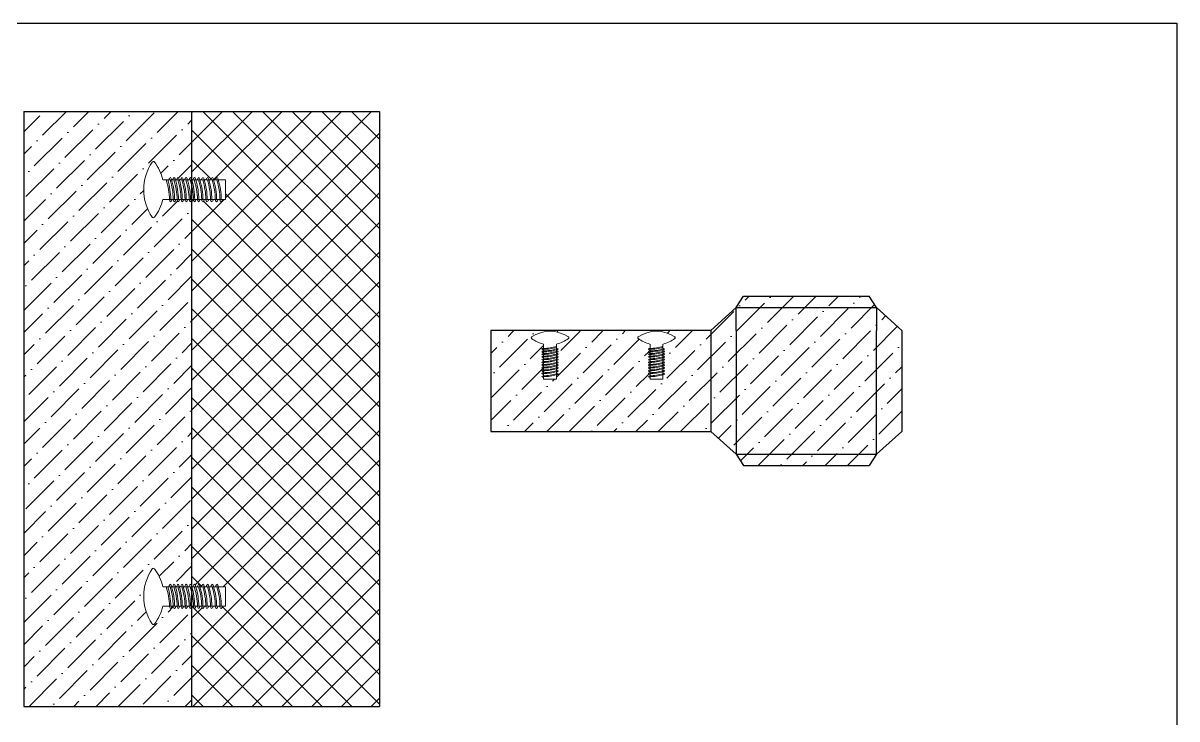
# Model space of a CAD drawing. Header units: centimetres. Extents: x -239 to 1959, y -161 to 626.
# Drawn here: x 128.45 to 155.87, y 609.45 to 625.99 of the extents above; entities that cross this region are included whole.
import ezdxf

# ---------------------------------------------------------------- set-up
doc = ezdxf.new("R2010")
doc.units = ezdxf.units.CM
doc.header["$MEASUREMENT"] = 0
for name, color, linetype, lineweight in [('dettagli', 4, 'Continuous', 13), ('linee prospetti', 1, 'Continuous', 18), ('linee sezioni', 3, 'Continuous', 25), ('trame', 6, 'Continuous', 9)]:
    doc.layers.add(name, color=color, linetype=linetype, lineweight=lineweight)

msp = doc.modelspace()

# ---------------------------------------------------------------- hatches: boundary and pattern name
at = {"layer": 'trame'}
h = msp.add_hatch(dxfattribs=at)
h.set_pattern_fill('ANSI36', color=256, scale=3)
h.set_pattern_definition([(45, (367.3608357312572, 643.8071863120203), (0.1988737822087165, 0.729203868098627), [0.9375, -0.1875, 0, -0.1875])])
edge = h.paths.add_edge_path()
edge.add_line((128.4613155906846, 609.7423250532447), (132.4613155906854, 609.7423250532447))
edge.add_line((132.4613155906854, 609.7423250532447), (132.4613155906854, 612.0613431968043))
edge.add_arc((132.4575788048377, 612.1249809856421), 0.06374740572476462, 176.5275811852291, 273.3605267513032, ccw=False)
edge.add_line((132.3939484348575, 612.1288420415631), (132.3589376788762, 612.1288420415631))
edge.add_arc((132.2610334275653, 612.1477386728988), 0.09971120850029216, 309.7871179262401, 349.0755994478904, ccw=False)
edge.add_arc((132.358937678876, 612.124980985642), 0.06374740572449665, 176.5275811851078, 237.6661914481375, ccw=False)
edge.add_line((132.2953073088962, 612.1288420415631), (132.2652130594557, 612.1288420415631))
edge.add_arc((132.1673088081455, 612.1477386728985), 0.09971120849957932, 309.7871179260518, 349.0755994479444, ccw=False)
edge.add_arc((132.2652130594558, 612.1249809856422), 0.06374740572486358, 176.5275811853311, 237.66619144799859, ccw=False)
edge.add_line((132.2015826894756, 612.1288420415631), (132.1714884400354, 612.1288420415631))
edge.add_arc((132.0735841887259, 612.1477386728981), 0.09971120849883733, 309.78711792583834, 349.0755994481282, ccw=False)
edge.add_arc((132.1714884400353, 612.124980985642), 0.06374740572466871, 176.5275811851193, 237.6661914480842, ccw=False)
edge.add_line((132.1078580700552, 612.1288420415631), (132.0798465798949, 612.1288420415631))
edge.add_arc((131.981942328585, 612.1477386728984), 0.09971120849920893, 309.78711792580077, 349.0755994479698, ccw=False)
edge.add_arc((132.0798465798946, 612.124980985642), 0.06374740572466871, 176.5275811851193, 237.6661914480842, ccw=False)
edge.add_line((132.0162162099145, 612.1288420415631), (131.9892462349434, 612.1288420415631))
edge.add_arc((131.8913419836337, 612.1477386728985), 0.09971120849906305, 309.7871179257255, 349.07559944788716, ccw=False)
edge.add_arc((131.9892462349429, 612.124980985642), 0.06374740572449665, 176.5275811851078, 237.6661914481375, ccw=False)
edge.add_line((131.925615864963, 612.1288420415631), (131.7704716197351, 612.1288420415631))
edge.add_arc((130.7363375155959, 612.3592420415627), 1.059489266271018, 321.8270571630458, 347.43991783186215, ccw=False)
edge.add_arc((131.5415177571422, 611.7236671852164), 0.03374964840696485, 211.5128885500328, 325.2670444788194, ccw=False)
edge.add_arc((132.4873187891661, 612.3592420415629), 1.173236424106277, 146.1677186788282, 213.832281321319, ccw=False)
edge.add_arc((131.5415177571422, 612.9948168979098), 0.03374964840686358, 34.73295551659248, 148.4871114557585, ccw=False)
edge.add_arc((130.7363375155957, 612.3592420415631), 1.059489266271357, 12.560082168158885, 38.17294283682281, ccw=False)
edge.add_line((131.7704716197351, 612.5896420415631), (131.9101292420397, 612.5896420415631))
edge.add_arc((132.0080334933496, 612.5707454102279), 0.09971120849917343, 129.7871179258802, 169.0755994480324, ccw=False)
edge.add_arc((131.9101292420396, 612.5935030974842), 0.0637474057249092, -3.472418814869002, 57.666191447933784, ccw=False)
edge.add_line((131.9737596120199, 612.5896420415631), (132.0017711021803, 612.5896420415631))
edge.add_arc((132.0996753534901, 612.570745410228), 0.09971120849904026, 129.7871179258781, 169.0755994480842, ccw=False)
edge.add_arc((132.00177110218, 612.5935030974841), 0.06374740572511166, -3.4724188147523023, 57.66619144783738, ccw=False)
edge.add_line((132.0654014721605, 612.5896420415631), (132.0954957216006, 612.5896420415631))
edge.add_arc((132.1933999729104, 612.570745410228), 0.09971120849904026, 129.7871179258781, 169.0755994480842, ccw=False)
edge.add_arc((132.0954957216009, 612.5935030974842), 0.06374740572474957, -3.4724188148767894, 57.666191448160475, ccw=False)
edge.add_line((132.159126091581, 612.5896420415631), (132.189220341021, 612.5896420415631))
edge.add_arc((132.2871245923308, 612.570745410228), 0.09971120849904026, 129.7871179258781, 169.0755994480842, ccw=False)
edge.add_arc((132.1892203410208, 612.5935030974841), 0.06374740572511166, -3.4724188147523023, 57.66619144783738, ccw=False)
edge.add_line((132.2528507110013, 612.5896420415631), (132.2878614669825, 612.5896420415631))
edge.add_arc((132.3857657182923, 612.5707454102279), 0.09971120849917343, 129.7871179258802, 169.0755994480324, ccw=False)
edge.add_arc((132.2878614669823, 612.5935030974842), 0.0637474057249092, -3.472418814869002, 57.666191447933784, ccw=False)
edge.add_line((132.3514918369627, 612.5896420415631), (132.389917168705, 612.5896420415631))
edge.add_arc((132.4878214200151, 612.570745410228), 0.0997112084993612, 105.41603820231381, 169.0755994481198, ccw=False)
edge.add_line((132.4613155906854, 612.6668691123621), (132.4613155906854, 621.7332922336279))
edge.add_arc((132.4575788048376, 621.7969300224659), 0.06374740572488226, 176.5275811854346, 273.36052675136096, ccw=False)
edge.add_line((132.3939484348573, 621.8007910783866), (132.3589376788761, 621.8007910783866))
edge.add_arc((132.2610334275671, 621.8196877097214), 0.09971120849826401, 309.78711792586125, 349.0755994481977, ccw=False)
edge.add_arc((132.3589376788767, 621.7969300224659), 0.063747405725008, 176.5275811854455, 237.6661914477936, ccw=False)
edge.add_line((132.2953073088962, 621.8007910783866), (132.2652130594557, 621.8007910783866))
edge.add_arc((132.1673088081457, 621.8196877097218), 0.09971120849929901, 309.78711792605384, 349.0755994480464, ccw=False)
edge.add_arc((132.265213059456, 621.796930022466), 0.06374740572505086, 176.5275811855497, 237.6661914479237, ccw=False)
edge.add_line((132.2015826894755, 621.8007910783866), (132.1714884400354, 621.8007910783866))
edge.add_arc((132.0735841887259, 621.8196877097217), 0.09971120849877516, 309.78711792580697, 349.07559944805473, ccw=False)
edge.add_arc((132.1714884400354, 621.7969300224656), 0.06374740572474473, 176.5275811852275, 237.6661914479763, ccw=False)
edge.add_line((132.1078580700552, 621.8007910783866), (132.0798465798948, 621.8007910783866))
edge.add_arc((131.9819423285853, 621.8196877097217), 0.09971120849877516, 309.78711792580697, 349.07559944805473, ccw=False)
edge.add_arc((132.0798465798948, 621.7969300224656), 0.06374740572474473, 176.5275811852275, 237.6661914479763, ccw=False)
edge.add_line((132.0162162099146, 621.8007910783866), (131.9892462349432, 621.8007910783866))
edge.add_arc((131.8913419836341, 621.8196877097217), 0.09971120849845423, 309.7871179257108, 349.07559944801926, ccw=False)
edge.add_arc((131.9892462349436, 621.7969300224659), 0.063747405725008, 176.5275811854455, 237.6661914477936, ccw=False)
edge.add_line((131.9256158649631, 621.8007910783866), (131.7704716197351, 621.8007910783866))
edge.add_arc((130.7363375155937, 622.0311910783871), 1.059489266273365, 321.82705716308175, 347.43991783184003, ccw=False)
edge.add_arc((131.5415177571423, 621.3956162220402), 0.03374964840698291, 211.5128885488697, 325.26704447860584, ccw=False)
edge.add_arc((132.4873187891658, 622.0311910783867), 1.173236424105996, 146.1677186787911, 213.8322813212948, ccw=False)
edge.add_arc((131.5415177571423, 622.6667659347333), 0.03374964840707359, 34.732955516599986, 148.4871114543923, ccw=False)
edge.add_arc((130.7363375155942, 622.0311910783865), 1.059489266272815, 12.560082168153883, 38.17294283677637, ccw=False)
edge.add_line((131.770471619735, 622.2615910783868), (131.9101292420397, 622.2615910783868))
edge.add_arc((132.008033493349, 622.242694447052), 0.09971120849848726, 129.7871179258341, 169.0755994482224, ccw=False)
edge.add_arc((131.9101292420393, 622.2654521343077), 0.06374740572510405, -3.4724188146527126, 57.66619144784818, ccw=False)
edge.add_line((131.9737596120198, 622.2615910783868), (132.0017711021803, 622.2615910783868))
edge.add_arc((132.0996753534907, 622.2426944470515), 0.09971120849975311, 129.7871179260978, 169.0755994480302, ccw=False)
edge.add_arc((132.0017711021803, 622.2654521343078), 0.06374740572492925, -3.472418814764808, 57.66619144809641, ccw=False)
edge.add_line((132.0654014721606, 622.2615910783868), (132.0954957216006, 622.2615910783868))
edge.add_arc((132.1933999729105, 622.2426944470516), 0.09971120849917343, 129.7871179258802, 169.0755994480324, ccw=False)
edge.add_arc((132.0954957216007, 622.2654521343078), 0.06374740572488363, -3.4724188147678205, 57.666191448161214, ccw=False)
edge.add_line((132.1591260915811, 622.2615910783868), (132.189220341021, 622.2615910783868))
edge.add_arc((132.2871245923315, 622.2426944470515), 0.09971120849975311, 129.7871179260978, 169.0755994480302, ccw=False)
edge.add_arc((132.189220341021, 622.2654521343078), 0.06374740572492925, -3.472418814764808, 57.66619144809641, ccw=False)
edge.add_line((132.2528507110013, 622.2615910783868), (132.2878614669825, 622.2615910783868))
edge.add_arc((132.3857657182929, 622.2426944470515), 0.09971120849975311, 129.7871179260978, 169.0755994480302, ccw=False)
edge.add_arc((132.2878614669823, 622.2654521343078), 0.06374740572497485, -3.472418814764808, 57.66619144803161, ccw=False)
edge.add_line((132.3514918369627, 622.2615910783867), (132.389917168705, 622.2615910783868))
edge.add_arc((132.4878214200151, 622.2426944470517), 0.0997112084993612, 105.41603820231381, 169.0755994481198, ccw=False)
edge.add_line((132.4613155906854, 622.3388181491857), (132.4613155906854, 623.8894857956059))
edge.add_line((132.4613155906854, 623.8894857956059), (128.4613155906851, 623.8894857956059))
edge.add_line((128.4613155906851, 623.8894857956059), (128.4613155906847, 609.7423250532447))
h = msp.add_hatch(dxfattribs=at)
h.set_pattern_fill('ANSI37', color=256, scale=4)
h.set_pattern_definition([(45, (367.3608357312572, 643.8071863120203), (-0.3535533905932737, 0.3535533905932738), []), (135, (367.3608357312572, 643.8071863120203), (-0.3535533905932738, -0.3535533905932737), [])])
edge = h.paths.add_edge_path()
edge.add_line((132.4613155906854, 609.7423250532447), (136.9157760104407, 609.7423250532447))
edge.add_line((136.9157760104407, 609.7423250532447), (136.9157760104407, 623.8894857956059))
edge.add_line((136.9157760104407, 623.8894857956059), (132.4613155906854, 623.8894857956059))
edge.add_line((132.4613155906854, 623.8894857956059), (132.4613155906854, 622.2615910783868))
edge.add_line((132.4613155906854, 622.2615910783868), (132.4857245474051, 622.2615910783868))
edge.add_arc((132.5836287987154, 622.2426944470516), 0.0997112084996339, 129.7871179261019, 169.0755994480835, ccw=False)
edge.add_arc((132.4857245474051, 622.2654521343078), 0.06374740572488363, -3.472418814764808, 57.666191448161214, ccw=False)
edge.add_line((132.5493549173854, 622.2615910783868), (132.5856974898478, 622.2615910783868))
edge.add_arc((132.6836017411582, 622.2426944470516), 0.0997112084996339, 129.7871179261019, 169.0755994480835, ccw=False)
edge.add_arc((132.585697489848, 622.2654521343078), 0.06374740572481523, -3.472418814772425, 57.66619144825819, ccw=False)
edge.add_line((132.6493278598282, 622.2615910783868), (132.6856704322906, 622.2615910783868))
edge.add_arc((132.783574683601, 622.2426944470515), 0.09971120849975311, 129.7871179260978, 169.0755994480302, ccw=False)
edge.add_arc((132.6856704322906, 622.2654521343078), 0.06374740572492925, -3.472418814764808, 57.66619144809641, ccw=False)
edge.add_line((132.7493008022709, 622.2615910783868), (132.7964701444882, 622.2615910783868))
edge.add_arc((132.8943743957986, 622.2426944470515), 0.09971120849975311, 129.7871179260978, 169.0755994480302, ccw=False)
edge.add_arc((132.7964701444882, 622.2654521343078), 0.06374740572492925, -3.472418814764808, 57.66619144809641, ccw=False)
edge.add_line((132.8601005144685, 622.2615910783868), (132.9088022491848, 622.2615910783868))
edge.add_arc((133.0067065004943, 622.2426944470519), 0.09971120849878788, 129.7871179258195, 169.0755994481893, ccw=False)
edge.add_arc((132.9088022491849, 622.2654521343077), 0.0637474057249721, -3.4724188146603865, 57.666191448226584, ccw=False)
edge.add_line((132.9724326191653, 622.2615910783868), (133.0196019613823, 622.2615910783868))
edge.add_arc((133.1175062126927, 622.2426944470516), 0.0997112084996339, 129.7871179261019, 169.0755994480835, ccw=False)
edge.add_arc((133.0196019613824, 622.2654521343078), 0.06374740572488363, -3.472418814764808, 57.666191448161214, ccw=False)
edge.add_line((133.0832323313627, 622.2615910783868), (133.261260605335, 622.2615910783868))
edge.add_line((133.261260605335, 622.2615910783868), (133.261260605335, 621.8007910783866))
edge.add_line((133.261260605335, 621.8007910783866), (133.1893192992375, 621.8007910783866))
edge.add_arc((133.091415047928, 621.8196877097217), 0.09971120849877516, 309.78711792580697, 349.07559944805473, ccw=False)
edge.add_arc((133.1893192992374, 621.7969300224656), 0.06374740572474473, 176.5275811852275, 237.6661914479763, ccw=False)
edge.add_line((133.1256889292573, 621.8007910783866), (133.0785195870398, 621.8007910783866))
edge.add_arc((132.9806153357299, 621.8196877097218), 0.09971120849929901, 309.78711792605384, 349.0755994480464, ccw=False)
edge.add_arc((133.0785195870401, 621.7969300224657), 0.06374740572482833, 176.5275811853334, 237.6661914478576, ccw=False)
edge.add_line((133.0148892170598, 621.8007910783866), (132.9661874823433, 621.8007910783866))
edge.add_arc((132.8682832310338, 621.8196877097217), 0.09971120849877516, 309.78711792580697, 349.07559944805473, ccw=False)
edge.add_arc((132.9661874823433, 621.7969300224656), 0.06374740572474473, 176.5275811852275, 237.6661914479763, ccw=False)
edge.add_line((132.9025571123631, 621.8007910783866), (132.8553877701457, 621.8007910783866))
edge.add_arc((132.7574835188357, 621.8196877097218), 0.09971120849929901, 309.78711792605384, 349.0755994480464, ccw=False)
edge.add_arc((132.855387770146, 621.7969300224657), 0.06374740572482833, 176.5275811853334, 237.6661914478576, ccw=False)
edge.add_line((132.7917574001657, 621.8007910783866), (132.7554148277029, 621.8007910783866))
edge.add_arc((132.6575105763929, 621.8196877097218), 0.09971120849929901, 309.78711792605384, 349.0755994480464, ccw=False)
edge.add_arc((132.7554148277031, 621.7969300224657), 0.06374740572482833, 176.5275811853334, 237.6661914478576, ccw=False)
edge.add_line((132.6917844577229, 621.8007910783866), (132.6554418852602, 621.8007910783866))
edge.add_arc((132.5575376339507, 621.8196877097217), 0.09971120849877516, 309.78711792580697, 349.07559944805473, ccw=False)
edge.add_arc((132.6554418852601, 621.7969300224656), 0.06374740572474473, 176.5275811852275, 237.6661914479763, ccw=False)
edge.add_line((132.59181151528, 621.8007910783866), (132.5596345065601, 621.8007910783866))
edge.add_arc((132.4617302552506, 621.8196877097217), 0.09971120849877516, 309.78711792580697, 349.07559944805473, ccw=False)
edge.add_arc((132.55963450656, 621.7969300224656), 0.06374740572474473, 176.5275811852275, 237.6661914479763, ccw=False)
edge.add_line((132.4960041365799, 621.8007910783866), (132.4613155906854, 621.8007910783866))
edge.add_line((132.4613155906854, 621.8007910783866), (132.4613155906854, 612.5896420415631))
edge.add_line((132.4613155906854, 612.5896420415631), (132.4857245474051, 612.5896420415631))
edge.add_arc((132.5836287987142, 612.5707454102285), 0.09971120849829827, 129.7871179256647, 169.075599448268, ccw=False)
edge.add_arc((132.4857245474054, 612.5935030974844), 0.06374740572466112, -3.4724188149842234, 57.66619144809488, ccw=False)
edge.add_line((132.5493549173854, 612.5896420415631), (132.5856974898478, 612.5896420415631))
edge.add_arc((132.6836017411569, 612.5707454102285), 0.09971120849829827, 129.7871179256647, 169.075599448268, ccw=False)
edge.add_arc((132.5856974898481, 612.5935030974844), 0.06374740572466112, -3.4724188149842234, 57.66619144809488, ccw=False)
edge.add_line((132.6493278598281, 612.5896420415631), (132.6856704322906, 612.5896420415631))
edge.add_arc((132.7835746836004, 612.570745410228), 0.09971120849904026, 129.7871179258781, 169.0755994480842, ccw=False)
edge.add_arc((132.6856704322907, 612.5935030974842), 0.06374740572481798, -3.4724188148721282, 57.66619144806327, ccw=False)
edge.add_line((132.7493008022709, 612.5896420415631), (132.7964701444882, 612.5896420415631))
edge.add_arc((132.894374395798, 612.570745410228), 0.09971120849904026, 129.7871179258781, 169.0755994480842, ccw=False)
edge.add_arc((132.7964701444883, 612.5935030974842), 0.06374740572481798, -3.4724188148721282, 57.66619144806327, ccw=False)
edge.add_line((132.8601005144685, 612.5896420415631), (132.9088022491847, 612.5896420415631))
edge.add_arc((133.0067065004945, 612.570745410228), 0.09971120849906817, 129.7871179257861, 169.0755994480872, ccw=False)
edge.add_arc((132.908802249185, 612.5935030974841), 0.06374740572488363, -3.4724188147678205, 57.666191448161214, ccw=False)
edge.add_line((132.9724326191653, 612.5896420415631), (133.0196019613824, 612.5896420415631))
edge.add_arc((133.1175062126915, 612.5707454102285), 0.09971120849829827, 129.7871179256647, 169.075599448268, ccw=False)
edge.add_arc((133.0196019613826, 612.5935030974844), 0.06374740572466112, -3.4724188149842234, 57.66619144809488, ccw=False)
edge.add_line((133.0832323313627, 612.5896420415631), (133.261260605335, 612.5896420415631))
edge.add_line((133.261260605335, 612.5896420415631), (133.261260605335, 612.1288420415631))
edge.add_line((133.261260605335, 612.1288420415631), (133.1893192992376, 612.1288420415631))
edge.add_arc((133.0914150479278, 612.1477386728982), 0.09971120849906817, 309.7871179257861, 349.0755994480873, ccw=False)
edge.add_arc((133.1893192992375, 612.1249809856421), 0.06374740572497485, 176.5275811852353, 237.6661914480317, ccw=False)
edge.add_line((133.1256889292571, 612.1288420415632), (133.07851958704, 612.1288420415631))
edge.add_arc((132.9806153357305, 612.1477386728982), 0.09971120849877516, 309.78711792580697, 349.07559944805473, ccw=False)
edge.add_arc((133.0785195870398, 612.124980985642), 0.06374740572456505, 176.5275811851124, 237.6661914480404, ccw=False)
edge.add_line((133.0148892170598, 612.1288420415631), (132.9661874823433, 612.1288420415631))
edge.add_arc((132.8682832310338, 612.1477386728981), 0.09971120849883733, 309.78711792583834, 349.0755994481282, ccw=False)
edge.add_arc((132.9661874823436, 612.1249809856422), 0.06374740572510405, 176.5275811853473, 237.6661914478482, ccw=False)
edge.add_line((132.9025571123631, 612.1288420415631), (132.8553877701457, 612.1288420415631))
edge.add_arc((132.7574835188355, 612.1477386728985), 0.09971120849957932, 309.7871179260518, 349.0755994479444, ccw=False)
edge.add_arc((132.8553877701456, 612.124980985642), 0.06374740572456505, 176.5275811851124, 237.6661914480404, ccw=False)
edge.add_line((132.7917574001657, 612.1288420415631), (132.755414827703, 612.1288420415631))
edge.add_arc((132.6575105763935, 612.1477386728982), 0.09971120849877516, 309.78711792580697, 349.07559944805473, ccw=False)
edge.add_arc((132.7554148277028, 612.124980985642), 0.06374740572456505, 176.5275811851124, 237.6661914480404, ccw=False)
edge.add_line((132.6917844577229, 612.1288420415631), (132.6554418852603, 612.1288420415631))
edge.add_arc((132.5575376339505, 612.1477386728982), 0.09971120849906817, 309.7871179257861, 349.0755994480873, ccw=False)
edge.add_arc((132.6554418852602, 612.1249809856421), 0.06374740572497485, 176.5275811852353, 237.6661914480317, ccw=False)
edge.add_line((132.5918115152799, 612.1288420415632), (132.5596345065602, 612.1288420415631))
edge.add_arc((132.4617302552503, 612.1477386728984), 0.09971120849920893, 309.78711792580077, 349.0755994479698, ccw=False)
edge.add_arc((132.5596345065604, 612.1249809856422), 0.06374740572510405, 176.5275811853473, 237.6661914478482, ccw=False)
edge.add_line((132.4960041365798, 612.1288420415631), (132.4613155906854, 612.1288420415631))
edge.add_line((132.4613155906854, 612.1288420415631), (132.4613155906854, 609.7423250532447))
h = msp.add_hatch(dxfattribs=at)
h.set_pattern_fill('ANSI36', color=256, scale=3)
h.set_pattern_definition([(45, (458.1039745841421, 646.5808969991228), (0.1988737822087165, 0.729203868098627), [0.9375, -0.1875, 0, -0.1875])])
h.paths.add_polyline_path([(144.7963531080223, 618.679237424758), (143.5024763841463, 618.662814552931, -0.1487029268075223), (143.9379533654215, 618.530372517062, -0.5415675784758842), (143.9390122485131, 618.4927002803627, -0.1122247937084531), (143.6560763841463, 618.3585550498142), (143.6560763841463, 618.2654499682776, -0.1731276115161091), (143.6945591812496, 618.2427197249424, -0.273281154019579), (143.6560763841463, 618.223029721624), (143.6560763841463, 618.2043553948506, -0.1731276115161089), (143.6945591812496, 618.1816251515154, -0.2732811540195358), (143.6560763841463, 618.161935148197), (143.6560763841463, 618.1418723152369, -0.1731276115161081), (143.6945591812496, 618.1191420719017, -0.2732811540194992), (143.6560763841463, 618.0994520685833), (143.6560763841463, 618.0793892356235, -0.1731276115161089), (143.6945591812496, 618.0566589922882, -0.273281154019552), (143.6560763841463, 618.0369689889699), (143.6560763841463, 618.0136284849825, -0.1731276115161078), (143.6945591812496, 617.9908982416473, -0.2732811540194999), (143.6560763841463, 617.9712082383289), (143.6560763841463, 617.9455913505008, -0.1731276115161094), (143.6945591812496, 617.9228611071655, -0.2732811540195407), (143.6560763841463, 617.9031711038472), (143.6560763841463, 617.8817197647006, -0.173127611515984), (143.6945591812496, 617.8589895213654, -0.2732811540192203), (143.6560763841463, 617.8392995180473), (143.6560763841463, 617.8150711364055, -0.1731276115161093), (143.6945591812496, 617.7923408930703, -0.2732811540195948), (143.6560763841463, 617.772650889752), (143.6560763841463, 617.7484225081103, -0.1731276115161093), (143.6945591812496, 617.725692264775, -0.2732811540195244), (143.6560763841463, 617.7060022614567), (143.6560763841463, 617.674556033312, -0.1731276115161086), (143.6945591812496, 617.6518257899768, -0.2732811540195038), (143.6560763841463, 617.6321357866584), (143.6560763841463, 617.5228761244157), (143.3488763841465, 617.5228761244157), (143.3488763841465, 617.5614111414084, -0.1731276115160449), (143.3103935870432, 617.5841413847436, -0.2732811540198855), (143.3488763841465, 617.603831388062), (143.3488763841465, 617.6352776162067, -0.1731276115160418), (143.3103935870432, 617.658007859542, -0.2732811540198497), (143.3488763841465, 617.6776978628602), (143.3488763841465, 617.701926244502, -0.1731276115159184), (143.3103935870432, 617.7246564878371, -0.2732811540196295), (143.3488763841465, 617.7443464911555), (143.3488763841465, 617.7685748727972, -0.1731276115160414), (143.3103935870432, 617.7913051161324, -0.2732811540198394), (143.3488763841465, 617.8109951194508), (143.3488763841465, 617.8324464585972, -0.1731276115160438), (143.3103935870432, 617.8551767019324, -0.2732811540198955), (143.3488763841465, 617.8748667052507), (143.3488763841465, 617.9004835930791, -0.1731276115156732), (143.3103935870433, 617.9232138364141, -0.2732811540192081), (143.3488763841465, 617.9429038397325), (143.3488763841465, 617.9662443437198, -0.1731276115160425), (143.3103935870432, 617.988974587055, -0.2732811540198595), (143.3488763841465, 618.0086645903734), (143.3488763841465, 618.0287274233335, -0.1731276115160411), (143.3103935870432, 618.0514576666687, -0.273281154019813), (143.3488763841465, 618.0711476699871), (143.3488763841465, 618.0912105029472, -0.1731276115157953), (143.3103935870432, 618.1139407462823, -0.2732811540193926), (143.3488763841465, 618.1336307496006), (143.3488763841465, 618.1523050763741, -0.1731276115160431), (143.3103935870432, 618.1750353197092, -0.2732811540198911), (143.3488763841465, 618.1947253230276), (143.3488763841465, 618.2127053063418, -0.1731276115160434), (143.3103935870432, 618.235435549677, -0.2732811540198853), (143.3488763841465, 618.2551255529954), (143.3488763841465, 618.3585550498142, -0.1122247937092755), (143.0659405197779, 618.492700280364, -0.5415675784139028), (143.0669994028696, 618.5303725170609, -0.14870292680814), (143.5024763841463, 618.662814552931), (140.9749622143244, 618.6628077381929, -0.1476364184730875), (141.4071741761666, 618.530372517062, -0.5415675784600097), (141.4082330592589, 618.4927002803634, -0.1122247937087462), (141.1252971948916, 618.3585550498142), (141.1252971948916, 618.2654499682776, -0.1731276115155232), (141.1637799919946, 618.2427197249425, -0.2732811540193449), (141.1252971948916, 618.223029721624), (141.1252971948916, 618.2043553948506, -0.1731276115155233), (141.1637799919946, 618.1816251515154, -0.2732811540193436), (141.1252971948916, 618.161935148197), (141.1252971948916, 618.1418723152369, -0.1731276115155234), (141.1637799919946, 618.1191420719019, -0.273281154019342), (141.1252971948916, 618.0994520685833), (141.1252971948916, 618.0793892356235, -0.1731276115155234), (141.1637799919946, 618.0566589922882, -0.2732811540193516), (141.1252971948916, 618.0369689889699), (141.1252971948916, 618.0136284849825, -0.1731276115155228), (141.1637799919946, 617.9908982416475, -0.2732811540193325), (141.1252971948916, 617.9712082383289), (141.1252971948916, 617.9455913505008, -0.1731276115155233), (141.1637799919946, 617.9228611071657, -0.2732811540193394), (141.1252971948916, 617.9031711038472), (141.1252971948916, 617.8817197647006, -0.1731276115153994), (141.1637799919946, 617.8589895213656, -0.2732811540191023), (141.1252971948916, 617.8392995180471), (141.1252971948916, 617.8150711364055, -0.1731276115155234), (141.1637799919946, 617.7923408930703, -0.2732811540193448), (141.1252971948916, 617.772650889752), (141.1252971948916, 617.7484225081103, -0.1731276115155231), (141.1637799919946, 617.7256922647751, -0.2732811540193412), (141.1252971948916, 617.7060022614567), (141.1252971948916, 617.674556033312, -0.1731276115155232), (141.1637799919946, 617.6518257899768, -0.2732811540193409), (141.1252971948916, 617.6321357866584), (141.1252971948916, 617.5228761244157), (140.8180971948915, 617.5228761244157), (140.8180971948915, 617.5614111414084, -0.1731276115160418), (140.7796143977884, 617.5841413847436, -0.2732811540198382), (140.8180971948915, 617.603831388062), (140.8180971948915, 617.6352776162067, -0.1731276115160424), (140.7796143977884, 617.658007859542, -0.273281154019842), (140.8180971948915, 617.6776978628602), (140.8180971948915, 617.701926244502, -0.1731276115159183), (140.7796143977884, 617.7246564878371, -0.2732811540195945), (140.8180971948915, 617.7443464911555), (140.8180971948915, 617.7685748727972, -0.1731276115160422), (140.7796143977884, 617.7913051161324, -0.2732811540198409), (140.8180971948915, 617.8109951194508), (140.8180971948915, 617.8324464585972, -0.1731276115160421), (140.7796143977884, 617.8551767019325, -0.2732811540198383), (140.8180971948915, 617.8748667052507), (140.8180971948915, 617.9004835930791, -0.1731276115156711), (140.7796143977884, 617.9232138364141, -0.2732811540191205), (140.8180971948915, 617.9429038397325), (140.8180971948915, 617.9662443437198, -0.1731276115160423), (140.7796143977884, 617.988974587055, -0.2732811540198409), (140.8180971948915, 618.0086645903734), (140.8180971948915, 618.0287274233335, -0.1731276115160426), (140.7796143977884, 618.0514576666687, -0.2732811540198445), (140.8180971948915, 618.0711476699871), (140.8180971948915, 618.0912105029472, -0.1731276115157948), (140.7796143977884, 618.1139407462823, -0.2732811540193606), (140.8180971948915, 618.1336307496006), (140.8180971948915, 618.1523050763741, -0.1731276115160421), (140.7796143977884, 618.1750353197093, -0.2732811540198373), (140.8180971948915, 618.1947253230276), (140.8180971948915, 618.2127053063418, -0.1731276115160421), (140.7796143977884, 618.235435549677, -0.2732811540198373), (140.8180971948915, 618.2551255529954), (140.8180971948915, 618.3585550498142, -0.1122247937092759), (140.5351613305229, 618.492700280364, -0.5415675784183014), (140.5362202136149, 618.5303725170611, -0.1487029268080454), (140.9716971948914, 618.662814552931), (139.5682999960865, 618.679237424758), (139.5682999960865, 616.2792374247579), (144.7963531080223, 616.2792374247579)])
h.paths.add_polyline_path([(145.3981255729078, 618.679237424758), (145.3981255729078, 619.2282998991177), (144.7963531080223, 618.679237424758), (144.7963531080223, 616.2792374247579), (145.3981255729078, 615.7419044140042)])
h.paths.add_polyline_path([(148.7286763336225, 618.679237424758), (148.7286763336225, 619.2282998991177), (145.3981255729078, 619.2282998991177), (145.3981255729078, 618.679237424758), (145.3981255729078, 615.7419044140042), (148.7286763336225, 615.7419044140042)])
h.paths.add_polyline_path([(149.3304487985081, 618.679237424758), (148.7286763336225, 619.2282998991177), (148.7286763336225, 618.679237424758), (148.7286763336225, 615.7419044140042), (149.3304487985081, 616.2792374247579)])
h.paths.add_polyline_path([(148.7286763336225, 615.7419044140042), (145.3981255729078, 615.7419044140042), (145.568093130618, 615.4708699347884), (148.5587087759124, 615.4708699347884)])
h.paths.add_polyline_path([(148.5587087759124, 619.4993343783335), (145.568093130618, 619.4993343783335), (145.3981255729078, 619.2282998991177), (148.7286763336225, 619.2282998991177)])

# ---------------------------------------------------------------- linework, layer by layer
at = {"color": 3}
msp.add_lwpolyline([(113.8728514425206, 596.2922022826626), (113.8728514425206, 625.9922022826626), (155.8728514425206, 625.9922022826626), (155.8728514425206, 596.2922022826625)], close=True, dxfattribs=at)
msp.add_arc((143.9261929550441, 618.5111909582092), 0.02249976560464569, 304.7329555182644, 58.48711144955604)
at = {"layer": 'dettagli'}
for points in [[(131.7697070451198, 622.2615910783868), (133.261260605335, 622.2615910783868), (133.261260605335, 621.8007910783866), (131.7697070451198, 621.8007910783866)], [(141.1252971948916, 618.3590647662242), (141.1252971948916, 617.5228761244157), (140.8180971948915, 617.5228761244157), (140.8180971948915, 618.3590647662242)], [(143.6560763841463, 618.3590647662242), (143.6560763841463, 617.5228761244157), (143.3488763841465, 617.5228761244157), (143.3488763841465, 618.3590647662242)], [(131.7697070451198, 612.5896420415631), (133.261260605335, 612.5896420415631), (133.261260605335, 612.1288420415631), (131.7697070451198, 612.1288420415631)]]:
    msp.add_lwpolyline(points, dxfattribs=at)
for centre, radius, start, end in [((132.487318789166, 622.0311910783867), 1.173236424106209, 146.0303667089343, 213.9696332910657), ((131.5415177571423, 622.6667659347333), 0.03374964840696853, 34.73295551825939, 148.4871114495541), ((130.7363375155949, 622.0311910783867), 1.059489266272131, 12.74882132493439, 38.39916320354332), ((132.0080334933498, 622.2426944470517), 0.09971120849934387, 129.7871179259924, 169.0755994480773), ((131.9101292420396, 622.2654521343078), 0.06374740572486338, 356.5275811852231, 57.66619144808118), ((132.0996753534904, 622.2426944470517), 0.09971120849934387, 129.7871179259924, 169.0755994480773), ((132.0017711021803, 622.2654521343078), 0.06374740572486338, 356.5275811852231, 57.66619144808118), ((132.1933999729107, 622.2426944470517), 0.09971120849934387, 129.7871179259924, 169.0755994480773), ((132.0954957216007, 622.2654521343078), 0.06374740572486338, 356.5275811852231, 57.66619144808118), ((132.2871245923311, 622.2426944470517), 0.09971120849934387, 129.7871179259924, 169.0755994480773), ((132.189220341021, 622.2654521343078), 0.06374740572486338, 356.5275811852231, 57.66619144808118), ((132.3857657182925, 622.2426944470517), 0.09971120849934387, 129.7871179259924, 169.0755994480773), ((132.2878614669823, 622.2654521343078), 0.06374740572486338, 356.5275811852231, 57.66619144808118), ((132.4878214200151, 622.2426944470517), 0.09971120849934387, 129.7871179259924, 169.0755994480773), ((132.3899171687049, 622.2654521343078), 0.06374740572486338, 356.5275811852231, 57.66619144808118), ((132.5836287987152, 622.2426944470517), 0.09971120849934387, 129.7871179259924, 169.0755994480773), ((132.4857245474052, 622.2654521343078), 0.06374740572486338, 356.5275811852231, 57.66619144808118), ((132.6836017411579, 622.2426944470517), 0.09971120849934387, 129.7871179259924, 169.0755994480773), ((132.5856974898479, 622.2654521343078), 0.06374740572486338, 356.5275811852231, 57.66619144808118), ((132.7835746836007, 622.2426944470517), 0.09971120849934387, 129.7871179259924, 169.0755994480773), ((132.6856704322906, 622.2654521343078), 0.06374740572486338, 356.5275811852231, 57.66619144808118), ((132.8943743957983, 622.2426944470517), 0.09971120849934387, 129.7871179259924, 169.0755994480773), ((132.7964701444882, 622.2654521343078), 0.06374740572486338, 356.5275811852231, 57.66619144808118), ((133.0067065004948, 622.2426944470517), 0.09971120849934387, 129.7871179259924, 169.0755994480773), ((132.908802249185, 622.2654521343078), 0.06374740572486338, 356.5275811852231, 57.66619144808118), ((133.1175062126924, 622.2426944470517), 0.09971120849934387, 129.7871179259924, 169.0755994480773), ((133.0196019613825, 622.2654521343078), 0.06374740572486338, 356.5275811852231, 57.66619144808118), ((130.2918666172964, 621.7669447996827), 1.634099805652402, 1.186823228733089, 17.62000077650786), ((130.5074001301909, 621.810630095592), 1.447784172694627, 359.6106197937179, 18.14866007357671), ((130.3824669622479, 621.7669447996827), 1.634099805652402, 1.186823228733089, 17.62000077650786), ((130.5980004751426, 621.810630095592), 1.447784172694627, 359.6106197937179, 18.14866007357671), ((130.4741088223885, 621.7669447996827), 1.634099805652402, 1.186823228733089, 17.62000077650786), ((130.6896423352832, 621.810630095592), 1.447784172694627, 359.6106197937179, 18.14866007357671), ((130.5678334418089, 621.7669447996827), 1.634099805652402, 1.186823228733089, 17.62000077650786), ((130.7833669547035, 621.810630095592), 1.447784172694627, 359.6106197937179, 18.14866007357671), ((130.6615580612295, 621.7669447996827), 1.634099805652402, 1.186823228733089, 17.62000077650786), ((130.8770915741239, 621.810630095592), 1.447784172694627, 359.6106197937179, 18.14866007357671), ((130.7601991871907, 621.7669447996827), 1.634099805652402, 1.186823228733089, 17.62000077650786), ((130.9757327000851, 621.810630095592), 1.447784172694627, 359.6106197937179, 18.14866007357671), ((130.8622548889132, 621.7669447996827), 1.634099805652402, 1.186823228733089, 17.62000077650786), ((131.0777884018079, 621.810630095592), 1.447784172694627, 359.6106197937179, 18.14866007357671), ((130.9580622676133, 621.7669447996827), 1.634099805652402, 1.186823228733089, 17.62000077650786), ((131.173595780508, 621.810630095592), 1.447784172694627, 359.6106197937179, 18.14866007357671), ((131.0580352100561, 621.7669447996827), 1.634099805652402, 1.186823228733089, 17.62000077650786), ((131.2735687229508, 621.810630095592), 1.447784172694627, 359.6106197937179, 18.14866007357671), ((131.158008152499, 621.7669447996827), 1.634099805652402, 1.186823228733089, 17.62000077650786), ((131.3735416653934, 621.810630095592), 1.447784172694627, 359.6106197937179, 18.14866007357671), ((131.2688078646966, 621.7669447996827), 1.634099805652402, 1.186823228733089, 17.62000077650786), ((131.4843413775911, 621.810630095592), 1.447784172694627, 359.6106197937179, 18.14866007357671), ((131.3811399693931, 621.7669447996827), 1.634099805652402, 1.186823228733089, 17.62000077650786), ((131.5966734822875, 621.810630095592), 1.447784172694627, 359.6106197937179, 18.14866007357671), ((131.4919396815908, 621.7669447996827), 1.634099805652402, 1.186823228733089, 17.62000077650786), ((131.7074731944853, 621.810630095592), 1.447784172694627, 359.6106197937179, 18.14866007357671), ((130.7363375155949, 622.0311910783867), 1.059489266272131, 321.6008367964567, 347.2511786750655), ((131.9892462349434, 621.7969300224657), 0.06374740572486338, 176.5275811852557, 237.6661914480812), ((131.8913419836333, 621.8196877097221), 0.09971120849934387, 309.7871179260136, 349.0755994480773), ((132.0798465798948, 621.7969300224657), 0.06374740572486338, 176.5275811852557, 237.6661914480812), ((131.9819423285849, 621.8196877097221), 0.09971120849934387, 309.7871179260136, 349.0755994480773), ((132.1714884400354, 621.7969300224657), 0.06374740572486338, 176.5275811852557, 237.6661914480812), ((132.0735841887255, 621.8196877097221), 0.09971120849934387, 309.7871179260136, 349.0755994480773), ((132.2652130594558, 621.7969300224657), 0.06374740572486338, 176.5275811852557, 237.6661914480812), ((132.1673088081458, 621.8196877097221), 0.09971120849934387, 309.7871179260136, 349.0755994480773), ((132.3589376788765, 621.7969300224657), 0.06374740572486338, 176.5275811852557, 237.6661914480812), ((132.2610334275662, 621.8196877097221), 0.09971120849934387, 309.7871179260136, 349.0755994480773), ((132.4575788048377, 621.7969300224657), 0.06374740572486338, 176.5275811852557, 237.6661914480812), ((132.3596745535276, 621.8196877097221), 0.09971120849934387, 309.7871179260136, 349.0755994480773), ((132.5596345065601, 621.7969300224657), 0.06374740572486338, 176.5275811852557, 237.6661914480812), ((132.4617302552501, 621.8196877097221), 0.09971120849934387, 309.7871179260136, 349.0755994480773), ((132.6554418852602, 621.7969300224657), 0.06374740572486338, 176.5275811852557, 237.6661914480812), ((132.5575376339502, 621.8196877097221), 0.09971120849934387, 309.7871179260136, 349.0755994480773), ((132.7554148277031, 621.7969300224657), 0.06374740572486338, 176.5275811852557, 237.6661914480812), ((132.657510576393, 621.8196877097221), 0.09971120849934387, 309.7871179260136, 349.0755994480773), ((132.855387770146, 621.7969300224657), 0.06374740572486338, 176.5275811852557, 237.6661914480812), ((132.7574835188358, 621.8196877097221), 0.09971120849934387, 309.7871179260136, 349.0755994480773), ((132.9661874823433, 621.7969300224657), 0.06374740572486338, 176.5275811852557, 237.6661914480812), ((132.8682832310334, 621.8196877097221), 0.09971120849934387, 309.7871179260136, 349.0755994480773), ((133.0785195870401, 621.7969300224657), 0.06374740572486338, 176.5275811852557, 237.6661914480812), ((132.9806153357299, 621.8196877097221), 0.09971120849934387, 309.7871179260136, 349.0755994480773), ((133.1893192992375, 621.7969300224657), 0.06374740572486338, 176.5275811852557, 237.6661914480812), ((133.0914150479275, 621.8196877097221), 0.09971120849934387, 309.7871179260136, 349.0755994480773), ((131.5415177571423, 621.3956162220402), 0.03374964840696853, 211.5128885504458, 325.26704448174), ((140.5479806239937, 618.5111909582092), 0.02249976560464569, 121.512888550444, 235.2670444817357), ((140.9716971948914, 619.0479777859076), 0.7063261775147543, 231.6008367964542, 257.2511786750657), ((140.9716971948914, 617.8806569368601), 0.782157616070806, 56.03036670893259, 123.9696332910674), ((140.9716971948914, 619.0479777859076), 0.7063261775147543, 282.7488213249343, 308.3991632035431), ((141.3954137657892, 618.5111909582092), 0.02249976560464569, 304.7329555182644, 58.48711144955604), ((143.0787598132487, 618.5111909582092), 0.02249976560464569, 121.512888550444, 235.2670444817357), ((143.5024763841463, 619.0479777859076), 0.7063261775147543, 231.6008367964542, 257.2511786750657), ((143.5024763841463, 617.8806569368601), 0.782157616070806, 56.03036670893259, 123.9696332910674), ((143.5024763841463, 619.0479777859076), 0.7063261775147543, 282.7488213249343, 308.3991632035431), ((140.8155231576108, 618.2127053063418), 0.04249827048324226, 86.52758118525577, 147.6661914480804), ((140.8306949491149, 618.2779748072152), 0.06647413899956257, 219.7871179260088, 259.0755994480772), ((140.7955330090887, 619.3442917181064), 1.089399870434935, 271.1868232287331, 287.6200007765074), ((140.824656539695, 619.2006027095101), 0.9651894484630843, 269.6106197937179, 288.1486600735822), ((140.7955330090887, 619.2838914881388), 1.089399870434935, 271.1868232287331, 287.6200007765074), ((140.824656539695, 619.1402024795423), 0.9651894484630843, 269.6106197937179, 288.1486600735822), ((141.1126994406682, 618.2001804674042), 0.06647413899956257, 39.78711792598967, 79.07559944807726), ((141.1278712321721, 618.2654499682776), 0.04249827048324226, 266.5275811852231, 327.6661914480798), ((141.1126994406682, 618.1390858939772), 0.06647413899956257, 39.78711792598967, 79.07559944807726), ((143.3463023468659, 618.2127053063418), 0.04249827048324226, 86.52758118525577, 147.6661914480804), ((143.3614741383699, 618.2779748072152), 0.06647413899956257, 219.7871179260088, 259.0755994480772), ((143.3263121983437, 619.3442917181064), 1.089399870434935, 271.1868232287331, 287.6200007765074), ((143.3554357289498, 619.2006027095101), 0.9651894484630843, 269.6106197937179, 288.1486600735822), ((143.3263121983437, 619.2838914881388), 1.089399870434935, 271.1868232287331, 287.6200007765074), ((143.3554357289498, 619.1402024795423), 0.9651894484630843, 269.6106197937179, 288.1486600735822), ((143.6434786299229, 618.2001804674042), 0.06647413899956257, 39.78711792598967, 79.07559944807726), ((143.6586504214271, 618.2654499682776), 0.04249827048324226, 266.5275811852231, 327.6661914480798), ((143.6434786299229, 618.1390858939772), 0.06647413899956257, 39.78711792598967, 79.07559944807726), ((140.8155231576108, 618.1523050763742), 0.04249827048324226, 86.52758118525577, 147.6661914480804), ((140.8306949491149, 618.2175745772474), 0.06647413899956257, 219.7871179260088, 259.0755994480772), ((140.8155231576108, 618.0912105029471), 0.04249827048324226, 86.52758118525577, 147.6661914480804), ((140.8306949491149, 618.1564800038205), 0.06647413899956257, 219.7871179260088, 259.0755994480772), ((140.8155231576108, 618.0287274233335), 0.04249827048324226, 86.52758118525577, 147.6661914480804), ((140.8306949491149, 618.0939969242069), 0.06647413899956257, 219.7871179260088, 259.0755994480772), ((140.8155231576108, 617.96624434372), 0.04249827048324226, 86.52758118525577, 147.6661914480804), ((140.8306949491149, 618.0315138445933), 0.06647413899956257, 219.7871179260088, 259.0755994480772), ((140.8155231576108, 617.9004835930789), 0.04249827048324226, 86.52758118525577, 147.6661914480804), ((140.7955330090887, 619.2227969147117), 1.089399870434935, 271.1868232287331, 287.6200007765074), ((140.824656539695, 619.0791079061154), 0.9651894484630843, 269.6106197937179, 288.1486600735822), ((140.7955330090887, 619.1603138350981), 1.089399870434935, 271.1868232287331, 287.6200007765074), ((140.824656539695, 619.0166248265017), 0.9651894484630843, 269.6106197937179, 288.1486600735822), ((140.7955330090887, 619.0978307554846), 1.089399870434935, 271.1868232287331, 287.6200007765074), ((140.824656539695, 618.9541417468881), 0.9651894484630843, 269.6106197937179, 288.1486600735822), ((140.7955330090887, 619.0320700048436), 1.089399870434935, 271.1868232287331, 287.6200007765074), ((140.824656539695, 618.8883809962473), 0.9651894484630843, 269.6106197937179, 288.1486600735822), ((140.7955330090887, 618.964032870362), 1.089399870434935, 271.1868232287331, 287.6200007765074), ((141.1278712321721, 618.2043553948505), 0.04249827048324226, 266.5275811852231, 327.6661914480798), ((141.1126994406682, 618.0766028143636), 0.06647413899956257, 39.78711792598967, 79.07559944807726), ((141.1278712321721, 618.1418723152369), 0.04249827048324226, 266.5275811852231, 327.6661914480798), ((141.1126994406682, 618.01411973475), 0.06647413899956257, 39.78711792598967, 79.07559944807726), ((141.1278712321721, 618.0793892356234), 0.04249827048324226, 266.5275811852231, 327.6661914480798), ((141.1126994406682, 617.9483589841092), 0.06647413899956257, 39.78711792598967, 79.07559944807726), ((141.1278712321721, 618.0136284849825), 0.04249827048324226, 266.5275811852231, 327.6661914480798), ((141.1126994406682, 617.8803218496273), 0.06647413899956257, 39.78711792598967, 79.07559944807726), ((143.3463023468659, 618.1523050763742), 0.04249827048324226, 86.52758118525577, 147.6661914480804), ((143.3614741383699, 618.2175745772474), 0.06647413899956257, 219.7871179260088, 259.0755994480772), ((143.3463023468659, 618.0912105029471), 0.04249827048324226, 86.52758118525577, 147.6661914480804), ((143.3614741383699, 618.1564800038205), 0.06647413899956257, 219.7871179260088, 259.0755994480772), ((143.3463023468659, 618.0287274233335), 0.04249827048324226, 86.52758118525577, 147.6661914480804), ((143.3614741383699, 618.0939969242069), 0.06647413899956257, 219.7871179260088, 259.0755994480772), ((143.3463023468659, 617.96624434372), 0.04249827048324226, 86.52758118525577, 147.6661914480804), ((143.3614741383699, 618.0315138445933), 0.06647413899956257, 219.7871179260088, 259.0755994480772), ((143.3463023468659, 617.9004835930789), 0.04249827048324226, 86.52758118525577, 147.6661914480804), ((143.3263121983437, 619.2227969147117), 1.089399870434935, 271.1868232287331, 287.6200007765074), ((143.3554357289498, 619.0791079061154), 0.9651894484630843, 269.6106197937179, 288.1486600735822), ((143.3263121983437, 619.1603138350981), 1.089399870434935, 271.1868232287331, 287.6200007765074), ((143.3554357289498, 619.0166248265017), 0.9651894484630843, 269.6106197937179, 288.1486600735822), ((143.3263121983437, 619.0978307554846), 1.089399870434935, 271.1868232287331, 287.6200007765074), ((143.3554357289498, 618.9541417468881), 0.9651894484630843, 269.6106197937179, 288.1486600735822), ((143.3263121983437, 619.0320700048436), 1.089399870434935, 271.1868232287331, 287.6200007765074), ((143.3554357289498, 618.8883809962473), 0.9651894484630843, 269.6106197937179, 288.1486600735822), ((143.3263121983437, 618.964032870362), 1.089399870434935, 271.1868232287331, 287.6200007765074), ((143.6586504214271, 618.2043553948505), 0.04249827048324226, 266.5275811852231, 327.6661914480798), ((143.6434786299229, 618.0766028143636), 0.06647413899956257, 39.78711792598967, 79.07559944807726), ((143.6586504214271, 618.1418723152369), 0.04249827048324226, 266.5275811852231, 327.6661914480798), ((143.6434786299229, 618.01411973475), 0.06647413899956257, 39.78711792598967, 79.07559944807726), ((143.6586504214271, 618.0793892356234), 0.04249827048324226, 266.5275811852231, 327.6661914480798), ((143.6434786299229, 617.9483589841092), 0.06647413899956257, 39.78711792598967, 79.07559944807726), ((143.6586504214271, 618.0136284849825), 0.04249827048324226, 266.5275811852231, 327.6661914480798), ((143.6434786299229, 617.8803218496273), 0.06647413899956257, 39.78711792598967, 79.07559944807726), ((140.8306949491149, 617.9657530939525), 0.06647413899956257, 219.7871179260088, 259.0755994480772), ((140.8155231576108, 617.8324464585974), 0.04249827048324226, 86.52758118525577, 147.6661914480804), ((140.8306949491149, 617.8977159594706), 0.06647413899956257, 219.7871179260088, 259.0755994480772), ((140.8155231576108, 617.7685748727972), 0.04249827048324226, 86.52758118525577, 147.6661914480804), ((140.8306949491149, 617.8338443736706), 0.06647413899956257, 219.7871179260088, 259.0755994480772), ((140.8155231576108, 617.701926244502), 0.04249827048324226, 86.52758118525577, 147.6661914480804), ((140.8306949491149, 617.7671957453754), 0.06647413899956257, 219.7871179260088, 259.0755994480772), ((140.8155231576108, 617.6352776162068), 0.04249827048324226, 86.52758118525577, 147.6661914480804), ((140.8306949491149, 617.7005471170801), 0.06647413899956257, 219.7871179260088, 259.0755994480772), ((140.824656539695, 618.8203438617654), 0.9651894484630843, 269.6106197937179, 288.1486600735822), ((140.7955330090887, 618.9001612845618), 1.089399870434935, 271.1868232287331, 287.6200007765074), ((140.824656539695, 618.7564722759655), 0.9651894484630843, 269.6106197937179, 288.1486600735822), ((140.7955330090887, 618.8335126562665), 1.089399870434935, 271.1868232287331, 287.6200007765074), ((140.824656539695, 618.6898236476702), 0.9651894484630843, 269.6106197937179, 288.1486600735822), ((140.7955330090887, 618.7668640279715), 1.089399870434935, 271.1868232287331, 287.6200007765074), ((140.824656539695, 618.6231750193751), 0.9651894484630843, 269.6106197937179, 288.1486600735822), ((140.7955330090887, 618.6929975531731), 1.089399870434935, 271.1868232287331, 287.6200007765074), ((141.1278712321721, 617.9455913505008), 0.04249827048324226, 266.5275811852231, 327.6661914480798), ((141.1126994406682, 617.8164502638273), 0.06647413899956257, 39.78711792598967, 79.07559944807726), ((141.1278712321721, 617.8817197647006), 0.04249827048324226, 266.5275811852231, 327.6661914480798), ((141.1126994406682, 617.7498016355321), 0.06647413899956257, 39.78711792598967, 79.07559944807726), ((141.1278712321721, 617.8150711364054), 0.04249827048324226, 266.5275811852231, 327.6661914480798), ((141.1126994406682, 617.6831530072368), 0.06647413899956257, 39.78711792598967, 79.07559944807726), ((141.1278712321721, 617.7484225081103), 0.04249827048324226, 266.5275811852231, 327.6661914480798), ((141.1126994406682, 617.6092865324385), 0.06647413899956257, 39.78711792598967, 79.07559944807726), ((141.1278712321721, 617.6745560333119), 0.04249827048324226, 266.5275811852231, 327.6661914480798), ((143.3614741383699, 617.9657530939525), 0.06647413899956257, 219.7871179260088, 259.0755994480772), ((143.3463023468659, 617.8324464585974), 0.04249827048324226, 86.52758118525577, 147.6661914480804), ((143.3614741383699, 617.8977159594706), 0.06647413899956257, 219.7871179260088, 259.0755994480772), ((143.3463023468659, 617.7685748727972), 0.04249827048324226, 86.52758118525577, 147.6661914480804), ((143.3614741383699, 617.8338443736706), 0.06647413899956257, 219.7871179260088, 259.0755994480772), ((143.3463023468659, 617.701926244502), 0.04249827048324226, 86.52758118525577, 147.6661914480804), ((143.3614741383699, 617.7671957453754), 0.06647413899956257, 219.7871179260088, 259.0755994480772), ((143.3463023468659, 617.6352776162068), 0.04249827048324226, 86.52758118525577, 147.6661914480804), ((143.3614741383699, 617.7005471170801), 0.06647413899956257, 219.7871179260088, 259.0755994480772), ((143.3554357289498, 618.8203438617654), 0.9651894484630843, 269.6106197937179, 288.1486600735822), ((143.3263121983437, 618.9001612845618), 1.089399870434935, 271.1868232287331, 287.6200007765074), ((143.3554357289498, 618.7564722759655), 0.9651894484630843, 269.6106197937179, 288.1486600735822), ((143.3263121983437, 618.8335126562665), 1.089399870434935, 271.1868232287331, 287.6200007765074), ((143.3554357289498, 618.6898236476702), 0.9651894484630843, 269.6106197937179, 288.1486600735822), ((143.3263121983437, 618.7668640279715), 1.089399870434935, 271.1868232287331, 287.6200007765074), ((143.3554357289498, 618.6231750193751), 0.9651894484630843, 269.6106197937179, 288.1486600735822), ((143.3263121983437, 618.6929975531731), 1.089399870434935, 271.1868232287331, 287.6200007765074), ((143.6586504214271, 617.9455913505008), 0.04249827048324226, 266.5275811852231, 327.6661914480798), ((143.6434786299229, 617.8164502638273), 0.06647413899956257, 39.78711792598967, 79.07559944807726), ((143.6586504214271, 617.8817197647006), 0.04249827048324226, 266.5275811852231, 327.6661914480798), ((143.6434786299229, 617.7498016355321), 0.06647413899956257, 39.78711792598967, 79.07559944807726), ((143.6586504214271, 617.8150711364054), 0.04249827048324226, 266.5275811852231, 327.6661914480798), ((143.6434786299229, 617.6831530072368), 0.06647413899956257, 39.78711792598967, 79.07559944807726), ((143.6586504214271, 617.7484225081103), 0.04249827048324226, 266.5275811852231, 327.6661914480798), ((143.6434786299229, 617.6092865324385), 0.06647413899956257, 39.78711792598967, 79.07559944807726), ((143.6586504214271, 617.6745560333119), 0.04249827048324226, 266.5275811852231, 327.6661914480798), ((140.8155231576108, 617.5614111414085), 0.04249827048324226, 86.52758118525577, 147.6661914480804), ((140.8306949491149, 617.6266806422818), 0.06647413899956257, 219.7871179260088, 259.0755994480772), ((140.824656539695, 618.5493085445768), 0.9651894484630843, 269.6106197937179, 288.1486600735822), ((143.3463023468659, 617.5614111414085), 0.04249827048324226, 86.52758118525577, 147.6661914480804), ((143.3614741383699, 617.6266806422818), 0.06647413899956257, 219.7871179260088, 259.0755994480772), ((143.3554357289498, 618.5493085445768), 0.9651894484630843, 269.6106197937179, 288.1486600735822), ((132.487318789166, 612.359242041563), 1.173236424106209, 146.0303667089343, 213.9696332910657), ((131.5415177571423, 612.9948168979097), 0.03374964840696853, 34.73295551825939, 148.4871114495541), ((130.7363375155949, 612.359242041563), 1.059489266272131, 12.74882132493439, 38.39916320354332), ((130.2918666172964, 612.0949957628591), 1.634099805652402, 1.186823228733089, 17.62000077650786), ((130.5074001301909, 612.1386810587684), 1.447784172694627, 359.6106197937179, 18.14866007357671), ((132.0080334933498, 612.570745410228), 0.09971120849934387, 129.7871179259924, 169.0755994480773), ((130.3824669622479, 612.0949957628591), 1.634099805652402, 1.186823228733089, 17.62000077650786), ((131.9101292420396, 612.5935030974842), 0.06374740572486338, 356.5275811852231, 57.66619144808118), ((130.5980004751426, 612.1386810587684), 1.447784172694627, 359.6106197937179, 18.14866007357671), ((132.0996753534904, 612.570745410228), 0.09971120849934387, 129.7871179259924, 169.0755994480773), ((130.4741088223885, 612.0949957628591), 1.634099805652402, 1.186823228733089, 17.62000077650786), ((132.0017711021803, 612.5935030974842), 0.06374740572486338, 356.5275811852231, 57.66619144808118), ((130.6896423352832, 612.1386810587684), 1.447784172694627, 359.6106197937179, 18.14866007357671), ((132.1933999729107, 612.570745410228), 0.09971120849934387, 129.7871179259924, 169.0755994480773), ((130.5678334418089, 612.0949957628591), 1.634099805652402, 1.186823228733089, 17.62000077650786), ((132.0954957216007, 612.5935030974842), 0.06374740572486338, 356.5275811852231, 57.66619144808118), ((130.7833669547035, 612.1386810587684), 1.447784172694627, 359.6106197937179, 18.14866007357671), ((132.2871245923311, 612.570745410228), 0.09971120849934387, 129.7871179259924, 169.0755994480773), ((130.6615580612295, 612.0949957628591), 1.634099805652402, 1.186823228733089, 17.62000077650786), ((132.189220341021, 612.5935030974842), 0.06374740572486338, 356.5275811852231, 57.66619144808118), ((130.8770915741239, 612.1386810587684), 1.447784172694627, 359.6106197937179, 18.14866007357671), ((132.3857657182925, 612.570745410228), 0.09971120849934387, 129.7871179259924, 169.0755994480773), ((130.7601991871907, 612.0949957628591), 1.634099805652402, 1.186823228733089, 17.62000077650786), ((132.2878614669823, 612.5935030974842), 0.06374740572486338, 356.5275811852231, 57.66619144808118), ((130.9757327000851, 612.1386810587684), 1.447784172694627, 359.6106197937179, 18.14866007357671), ((132.4878214200151, 612.570745410228), 0.09971120849934387, 129.7871179259924, 169.0755994480773), ((130.8622548889132, 612.0949957628591), 1.634099805652402, 1.186823228733089, 17.62000077650786), ((132.3899171687049, 612.5935030974842), 0.06374740572486338, 356.5275811852231, 57.66619144808118), ((131.0777884018079, 612.1386810587684), 1.447784172694627, 359.6106197937179, 18.14866007357671), ((132.5836287987152, 612.570745410228), 0.09971120849934387, 129.7871179259924, 169.0755994480773), ((130.9580622676133, 612.0949957628591), 1.634099805652402, 1.186823228733089, 17.62000077650786), ((132.4857245474052, 612.5935030974842), 0.06374740572486338, 356.5275811852231, 57.66619144808118), ((131.173595780508, 612.1386810587684), 1.447784172694627, 359.6106197937179, 18.14866007357671), ((132.6836017411579, 612.570745410228), 0.09971120849934387, 129.7871179259924, 169.0755994480773), ((131.0580352100561, 612.0949957628591), 1.634099805652402, 1.186823228733089, 17.62000077650786), ((132.5856974898479, 612.5935030974842), 0.06374740572486338, 356.5275811852231, 57.66619144808118), ((131.2735687229508, 612.1386810587684), 1.447784172694627, 359.6106197937179, 18.14866007357671), ((132.7835746836007, 612.570745410228), 0.09971120849934387, 129.7871179259924, 169.0755994480773), ((131.158008152499, 612.0949957628591), 1.634099805652402, 1.186823228733089, 17.62000077650786), ((132.6856704322906, 612.5935030974842), 0.06374740572486338, 356.5275811852231, 57.66619144808118), ((131.3735416653934, 612.1386810587684), 1.447784172694627, 359.6106197937179, 18.14866007357671), ((132.8943743957983, 612.570745410228), 0.09971120849934387, 129.7871179259924, 169.0755994480773), ((131.2688078646966, 612.0949957628591), 1.634099805652402, 1.186823228733089, 17.62000077650786), ((132.7964701444882, 612.5935030974842), 0.06374740572486338, 356.5275811852231, 57.66619144808118), ((131.4843413775911, 612.1386810587684), 1.447784172694627, 359.6106197937179, 18.14866007357671), ((133.0067065004948, 612.570745410228), 0.09971120849934387, 129.7871179259924, 169.0755994480773), ((131.3811399693931, 612.0949957628591), 1.634099805652402, 1.186823228733089, 17.62000077650786), ((132.908802249185, 612.5935030974842), 0.06374740572486338, 356.5275811852231, 57.66619144808118), ((131.5966734822875, 612.1386810587684), 1.447784172694627, 359.6106197937179, 18.14866007357671), ((133.1175062126924, 612.570745410228), 0.09971120849934387, 129.7871179259924, 169.0755994480773), ((131.4919396815908, 612.0949957628591), 1.634099805652402, 1.186823228733089, 17.62000077650786), ((133.0196019613825, 612.5935030974842), 0.06374740572486338, 356.5275811852231, 57.66619144808118), ((131.7074731944853, 612.1386810587684), 1.447784172694627, 359.6106197937179, 18.14866007357671), ((130.7363375155949, 612.359242041563), 1.059489266272131, 321.6008367964567, 347.2511786750655), ((131.9892462349434, 612.1249809856421), 0.06374740572486338, 176.5275811852557, 237.6661914480812), ((131.8913419836333, 612.1477386728984), 0.09971120849934387, 309.7871179260136, 349.0755994480773), ((132.0798465798948, 612.1249809856421), 0.06374740572486338, 176.5275811852557, 237.6661914480812), ((131.9819423285849, 612.1477386728984), 0.09971120849934387, 309.7871179260136, 349.0755994480773), ((132.1714884400354, 612.1249809856421), 0.06374740572486338, 176.5275811852557, 237.6661914480812), ((132.0735841887255, 612.1477386728984), 0.09971120849934387, 309.7871179260136, 349.0755994480773), ((132.2652130594558, 612.1249809856421), 0.06374740572486338, 176.5275811852557, 237.6661914480812), ((132.1673088081458, 612.1477386728984), 0.09971120849934387, 309.7871179260136, 349.0755994480773), ((132.3589376788765, 612.1249809856421), 0.06374740572486338, 176.5275811852557, 237.6661914480812), ((132.2610334275662, 612.1477386728984), 0.09971120849934387, 309.7871179260136, 349.0755994480773), ((132.4575788048377, 612.1249809856421), 0.06374740572486338, 176.5275811852557, 237.6661914480812), ((132.3596745535276, 612.1477386728984), 0.09971120849934387, 309.7871179260136, 349.0755994480773), ((132.5596345065601, 612.1249809856421), 0.06374740572486338, 176.5275811852557, 237.6661914480812), ((132.4617302552501, 612.1477386728984), 0.09971120849934387, 309.7871179260136, 349.0755994480773), ((132.6554418852602, 612.1249809856421), 0.06374740572486338, 176.5275811852557, 237.6661914480812), ((132.5575376339502, 612.1477386728984), 0.09971120849934387, 309.7871179260136, 349.0755994480773), ((132.7554148277031, 612.1249809856421), 0.06374740572486338, 176.5275811852557, 237.6661914480812), ((132.657510576393, 612.1477386728984), 0.09971120849934387, 309.7871179260136, 349.0755994480773), ((132.855387770146, 612.1249809856421), 0.06374740572486338, 176.5275811852557, 237.6661914480812), ((132.7574835188358, 612.1477386728984), 0.09971120849934387, 309.7871179260136, 349.0755994480773), ((132.9661874823433, 612.1249809856421), 0.06374740572486338, 176.5275811852557, 237.6661914480812), ((132.8682832310334, 612.1477386728984), 0.09971120849934387, 309.7871179260136, 349.0755994480773), ((133.0785195870401, 612.1249809856421), 0.06374740572486338, 176.5275811852557, 237.6661914480812), ((132.9806153357299, 612.1477386728984), 0.09971120849934387, 309.7871179260136, 349.0755994480773), ((133.1893192992375, 612.1249809856421), 0.06374740572486338, 176.5275811852557, 237.6661914480812), ((133.0914150479275, 612.1477386728984), 0.09971120849934387, 309.7871179260136, 349.0755994480773), ((131.5415177571423, 611.7236671852165), 0.03374964840696853, 211.5128885504458, 325.26704448174)]:
    msp.add_arc(centre, radius, start, end, dxfattribs=at)
at = {"layer": 'linee prospetti'}
msp.add_line((145.3981255729078, 616.6872198271753), (145.3981255729078, 618.679237424758), dxfattribs=at)
at = {"layer": 'linee sezioni'}
for p, q in [((128.4613155906851, 623.8894857956059), (128.4613155906847, 609.7423250532447)), ((132.4613155906854, 609.7423250532447), (132.4613155906854, 623.8894857956059)), ((145.3981255729078, 619.2282998991177), (145.568093130618, 619.4993343783335)), ((148.7286763336225, 619.2282998991177), (148.5587087759124, 619.4993343783335)), ((144.7963531080223, 618.679237424758), (145.3981255729078, 619.2282998991177)), ((145.3981255729078, 619.2282998991177), (148.7286763336225, 619.2282998991177)), ((149.3304487985081, 618.679237424758), (148.7286763336225, 619.2282998991177)), ((144.7963531080223, 618.679237424758), (144.7963531080223, 616.2792374247579)), ((145.3981255729078, 618.679237424758), (145.3981255729078, 615.7419044140042)), ((148.7286763336225, 615.7419044140042), (148.7286763336225, 618.679237424758)), ((149.3304487985081, 618.679237424758), (149.3304487985081, 616.2792374247579)), ((144.7963531080223, 616.2792374247579), (145.3981255729078, 615.7419044140042)), ((149.3304487985081, 616.2792374247579), (148.7286763336225, 615.7419044140042)), ((145.3981255729078, 615.7419044140042), (145.568093130618, 615.4708699347884)), ((145.3981255729078, 615.7419044140042), (148.7286763336225, 615.7419044140042)), ((148.7286763336225, 615.7419044140042), (148.5587087759124, 615.4708699347884)), ((128.4613155906847, 609.7423250532446), (136.9157760104407, 609.7423250532446))]:
    msp.add_line(p, q, dxfattribs=at)
for points in [[(128.4613155906851, 623.8894857956059), (136.9157760104407, 623.8894857956059), (136.9157760104407, 609.7423250532446)], [(145.568093130618, 619.4993343783335), (148.5587087759124, 619.4993343783335)], [(145.3981255729078, 618.679237424758), (145.3981255729078, 619.2282998991177)], [(148.7286763336225, 619.2282998991177), (148.7286763336225, 618.679237424758)], [(144.7963531080223, 618.679237424758), (139.5682999960865, 618.679237424758), (139.5682999960865, 616.2792374247579), (144.7963531080223, 616.2792374247579)], [(145.568093130618, 615.4708699347884), (148.5587087759124, 615.4708699347884)]]:
    msp.add_lwpolyline(points, dxfattribs=at)

doc.saveas('drawing.dxf')
